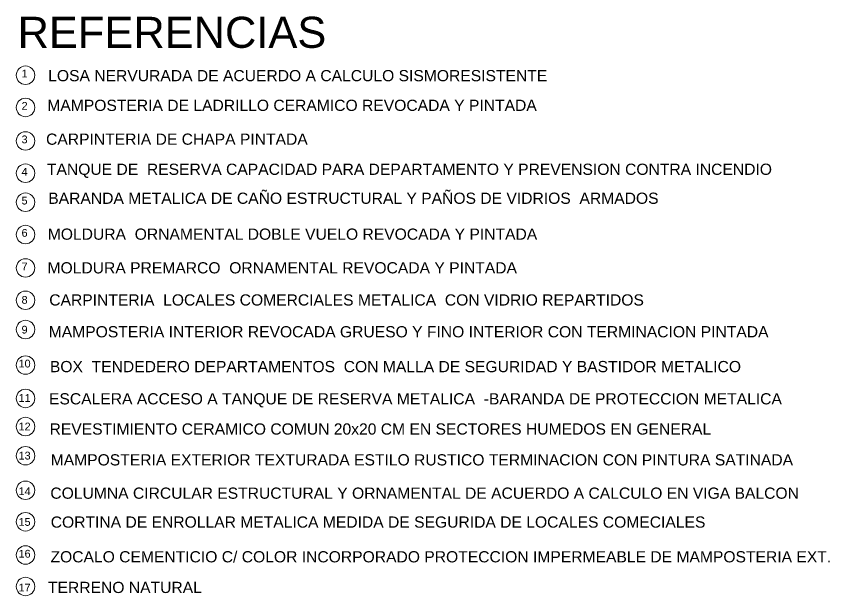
# Model space of a CAD drawing. Header units: millimetres. Extents: x 1578 to 2210, y 899 to 1032.
# Drawn here: x 2075.7 to 2091.41, y 941.91 to 953.1 of the extents above; entities that cross this region are included whole.
import ezdxf

# ---------------------------------------------------------------- set-up
doc = ezdxf.new("R2010")
doc.units = ezdxf.units.MM
doc.layers.add('COTAS', color=7, linetype='Continuous', lineweight=15)
doc.layers.add('MUROS', color=1, linetype='Continuous', lineweight=30)
doc.styles.add('STYLE1', font='ARIAL.TTF')

msp = doc.modelspace()

# ---------------------------------------------------------------- linework, layer by layer
at = {"layer": 'COTAS', "ltscale": 0.05}
for centre in [(2075.88, 951.96), (2075.88, 951.337), (2075.88, 950.692), (2075.88, 950.069), (2075.88, 949.509), (2075.88, 948.885), (2075.88, 948.24), (2075.88, 947.617), (2075.88, 947.052), (2075.88, 946.365), (2075.88, 945.721), (2075.88, 945.179), (2075.88, 944.615), (2075.88, 943.949), (2075.88, 943.341), (2075.88, 942.7), (2075.88, 942.092)]:
    msp.add_circle(centre, 0.178, dxfattribs=at)

# ---------------------------------------------------------------- texts
at = {"layer": 'COTAS', "ltscale": 0.1, "style": 'STYLE1'}
msp.add_text('TERRENO NATURAL', height=0.21627, dxfattribs=at).set_placement((2076.314, 941.966))
at = {"layer": 'COTAS', "ltscale": 0.1, "attachment_point": 5, "style": 'STYLE1'}
for s, insert, char_height in [('1', (2075.862, 951.991), 0.15), ('LOSA NERVURADA DE ACUERDO A CALCULO SISMORESISTENTE', (2081.136, 951.95), 0.21627), ('MAMPOSTERIA DE LADRILLO CERAMICO REVOCADA Y PINTADA', (2081.026, 951.377), 0.21627), ('2', (2075.862, 951.368), 0.15), ('3', (2075.862, 950.72), 0.15), ('CARPINTERIA DE CHAPA PINTADA', (2078.803, 950.724), 0.21627), ('TANQUE DE  RESERVA CAPACIDAD PARA DEPARTAMENTO Y PREVENSION CONTRA INCENDIO', (2083.293, 950.115), 0.21627), ('4', (2075.862, 950.097), 0.15), ('BARANDA METALICA DE CAÑO ESTRUCTURAL Y PAÑOS DE VIDRIOS  ARMADOS ', (2082.211, 949.584), 0.21627), ('5', (2075.862, 949.539), 0.15), ('6', (2075.862, 948.916), 0.15), ('MOLDURA  ORNAMENTAL DOBLE VUELO REVOCADA Y PINTADA', (2081.035, 948.891), 0.21627), ('7', (2075.862, 948.268), 0.15), ('MOLDURA PREMARCO  ORNAMENTAL REVOCADA Y PINTADA ', (2080.837, 948.241), 0.21627), ('CARPINTERIA  LOCALES COMERCIALES METALICA  CON VIDRIO REPARTIDOS ', (2082.079, 947.621), 0.21627), ('8', (2075.862, 947.623), 0.15), ('9', (2075.862, 947.048), 0.15), ('MAMPOSTERIA INTERIOR REVOCADA GRUESO Y FINO INTERIOR CON TERMINACION PINTADA', (2083.277, 947.007), 0.21627), ('10', (2075.862, 946.393), 0.15), ('BOX  TENDEDERO DEPARTAMENTOS  CON MALLA DE SEGURIDAD Y BASTIDOR METALICO ', (2083.023, 946.335), 0.21627), ('ESCALERA ACCESO A TANQUE DE RESERVA METALICA  -BARANDA DE PROTECCION METALICA', (2083.409, 945.685), 0.21627), ('11', (2075.862, 945.73), 0.15), ('12', (2075.862, 945.18), 0.15), ('REVESTIMIENTO CERAMICO COMUN 20x20 CM EN SECTORES HUMEDOS EN GENERAL', (2082.731, 945.13), 0.21627), ('13', (2075.862, 944.617), 0.15), (' MAMPOSTERIA EXTERIOR TEXTURADA ESTILO RUSTICO TERMINACION CON PINTURA SATINADA ', (2083.491, 944.535), 0.21627), ('14', (2075.862, 943.931), 0.15), ('COLUMNA CIRCULAR ESTRUCTURAL Y ORNAMENTAL DE ACUERDO A CALCULO EN VIGA BALCON', (2083.586, 943.892), 0.21627), ('15', (2075.862, 943.337), 0.15), ('CORTINA DE ENROLLAR METALICA MEDIDA DE SEGURIDA DE LOCALES COMECIALES ', (2082.687, 943.334), 0.21627), ('16', (2075.862, 942.723), 0.15), ('ZOCALO CEMENTICIO C/ COLOR INCORPORADO PROTECCION IMPERMEABLE DE MAMPOSTERIA EXT. ', (2083.899, 942.664), 0.21627), ('17', (2075.862, 942.071), 0.15)]:
    msp.add_mtext(s, dxfattribs=dict(at, insert=insert, char_height=char_height))
at = {"layer": 'MUROS', "color": 0, "style": 'STYLE1'}
msp.add_text('REFERENCIAS', height=0.6, dxfattribs=at).set_placement((2075.727, 952.488))

doc.saveas('drawing.dxf')
